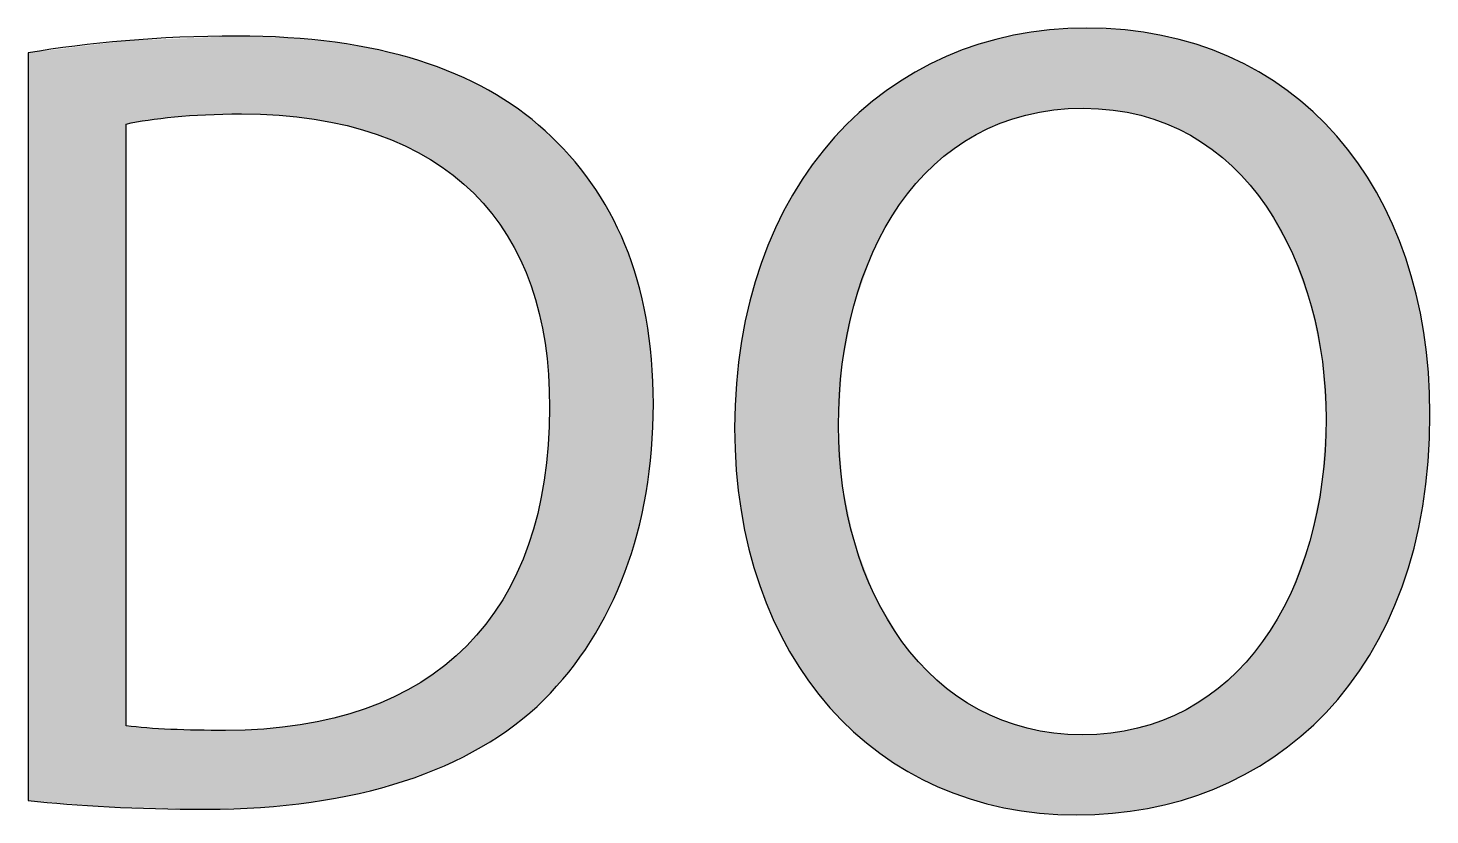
# Model space of a CAD drawing. Extents: x 0 to 360, y -268 to 0.
# Drawn here: x 138.075 to 141.799, y -210.712 to -208.622 of the extents above; entities that cross this region are included whole.
import ezdxf

# ---------------------------------------------------------------- set-up
doc = ezdxf.new("R2010")
doc.units = 0
doc.layers.add('LAYER_1', color=7, linetype='CONTINUOUS')

# ---------------------------------------------------------------- blocks, each defined once
blk = doc.blocks.new('*U175')
at = {"layer": 'LAYER_1', "color": 250}
for points in [[(138.454, -208.8592), (138.3356, -208.6555), (138.454, -208.6506)], [(138.4638, -208.8577), (138.454, -208.6506), (138.4638, -208.6502)], [(138.5485, -208.854), (138.4638, -208.6502), (138.5485, -208.6466)], [(138.5995, -208.8518), (138.5485, -208.6466), (138.5995, -208.6445)], [(138.6294, -208.8505), (138.5995, -208.6445), (138.6294, -208.6433)], [(138.6415, -208.85), (138.6415, -208.6436), (138.6919, -208.8517)], [(138.6919, -208.8517), (138.6919, -208.6452), (138.7015, -208.8521)], [(138.7015, -208.8521), (138.7015, -208.6455), (138.7416, -208.8535)], [(138.7416, -208.8535), (138.7416, -208.6467), (138.765, -208.8561)], [(138.765, -208.8561), (138.765, -208.6474), (138.7974, -208.8597)], [(138.7974, -208.8597), (138.7974, -208.6506), (138.8273, -208.863)], [(138.8273, -208.863), (138.8273, -208.6535), (138.8351, -208.8639)], [(138.8351, -208.8639), (138.8351, -208.6543), (138.8871, -208.8741)], [(138.2902, -210.6902), (138.0748, -208.688), (138.2902, -208.6611)], [(138.0748, -210.6731), (138.0748, -208.688), (138.2902, -210.6902)], [(138.3341, -210.6913), (138.2902, -208.6611), (138.3341, -208.6556)], [(138.2902, -210.6902), (138.2902, -208.6611), (138.3341, -210.6913)], [(138.3356, -210.6913), (138.3341, -208.6556), (138.3356, -208.6555)], [(138.3341, -210.6913), (138.3341, -208.6556), (138.3356, -210.6913)], [(138.8871, -208.8741), (138.8871, -208.6594), (138.8906, -208.8748)], [(138.8906, -208.8748), (138.8906, -208.6598), (138.9221, -208.881)], [(138.9221, -208.881), (138.9221, -208.6653), (138.9542, -208.8904)], [(138.9542, -208.8904), (138.9542, -208.6709), (138.9705, -208.8952)], [(138.9705, -208.8952), (138.9705, -208.6738), (139.0025, -208.9047)], [(139.0025, -208.9047), (139.0025, -208.6794), (139.0065, -208.9063)], [(139.0065, -208.9063), (139.0065, -208.6801), (139.0475, -208.923)], [(139.0475, -208.923), (139.0475, -208.691), (139.0721, -208.9329)], [(139.0721, -208.9329), (139.0721, -208.6975), (139.0763, -208.9347)], [(139.0763, -208.9347), (139.0763, -208.6986), (139.1129, -208.9543)], [(139.1129, -208.9543), (139.1129, -208.7083), (139.1182, -208.9571)], [(139.1182, -208.9571), (139.1182, -208.7102), (139.1436, -208.9708)], [(139.1436, -208.9708), (139.1436, -208.7196), (139.1806, -208.9964)], [(139.1806, -208.9964), (139.1806, -208.7332), (139.1823, -208.9976)], [(139.1823, -208.9976), (139.1823, -208.7338), (139.2044, -209.0129)], [(139.2044, -209.0129), (139.2044, -208.7419), (139.2101, -209.0179)], [(139.2101, -209.0179), (139.2101, -208.744), (139.24, -209.0443)], [(139.24, -209.0443), (139.24, -208.7587), (139.2587, -209.0608)], [(139.2587, -209.0608), (139.2587, -208.7678), (139.2792, -209.0838)], [(139.2792, -209.0838), (139.2792, -208.7779), (139.2911, -209.0971)], [(139.2911, -209.0971), (139.2911, -208.7837), (139.2982, -209.105)], [(139.2982, -209.105), (139.2982, -208.7871), (139.3065, -209.1143)], [(139.3065, -209.1143), (139.3065, -208.7924), (139.3356, -209.1558)], [(139.3356, -209.1558), (139.3356, -208.8109), (139.3478, -209.1731)], [(139.3478, -209.1731), (139.3478, -208.8186), (139.3676, -209.2095)], [(139.3676, -209.2095), (139.3676, -208.8312), (139.3734, -209.2203)], [(139.3734, -209.2203), (139.3734, -208.8349), (139.3774, -209.2277)], [(139.3774, -209.2277), (139.3774, -208.8374), (139.3826, -209.2372)], [(139.3826, -209.2372), (139.3826, -208.8417), (139.4044, -209.2904)], [(139.4044, -209.2904), (139.4044, -208.8594), (139.4109, -209.3063)], [(139.4109, -209.3063), (139.4109, -208.8647), (139.4287, -209.3661)], [(139.4287, -209.3661), (139.4287, -208.8791), (139.4329, -209.3803)], [(139.4329, -209.3803), (139.4329, -208.8825), (139.4451, -209.4422)], [(139.4451, -209.4422), (139.4451, -208.8924), (139.4461, -209.4473)], [(139.4461, -209.4473), (139.4461, -208.8932), (139.448, -209.4571)], [(139.448, -209.4571), (139.448, -208.8947), (139.4483, -209.4589)], [(139.4483, -209.4589), (139.4483, -208.8951), (139.4565, -209.5341)], [(139.4565, -209.5341), (139.4565, -208.9033), (139.4574, -209.5419)], [(139.4574, -209.5419), (139.4574, -208.9042), (139.46, -209.6292)], [(139.46, -210.3891), (139.4574, -209.7045), (139.46, -209.6292)], [(139.4565, -210.393), (139.4483, -209.8024), (139.4565, -209.7288)], [(139.4574, -210.392), (139.4565, -209.7288), (139.4574, -209.7045)], [(139.448, -210.4025), (139.4461, -209.8228), (139.448, -209.8055)], [(139.4483, -210.4021), (139.448, -209.8055), (139.4483, -209.8024)], [(139.4451, -210.4058), (139.4329, -209.8898), (139.4451, -209.8279)], [(139.4461, -210.4046), (139.4451, -209.8279), (139.4461, -209.8228)], [(139.4287, -210.4199), (139.4109, -209.9713), (139.4287, -209.911)], [(139.4329, -210.4163), (139.4287, -209.911), (139.4329, -209.8898)], [(139.4044, -210.4408), (139.3826, -210.0473), (139.4044, -209.9935)], [(139.4109, -210.4352), (139.4044, -209.9935), (139.4109, -209.9713)], [(139.3774, -210.4642), (139.3734, -210.07), (139.3774, -210.0601)], [(139.3826, -210.4597), (139.3774, -210.0601), (139.3826, -210.0473)], [(139.3676, -210.4727), (139.3478, -210.1178), (139.3676, -210.0809)], [(139.3734, -210.4676), (139.3676, -210.0809), (139.3734, -210.07)], [(139.3356, -210.4938), (139.3065, -210.1826), (139.3356, -210.1405)], [(139.3478, -210.4858), (139.3356, -210.1405), (139.3478, -210.1178)], [(139.2792, -210.5311), (139.2587, -210.2416), (139.2792, -210.2182)], [(139.2911, -210.5233), (139.2792, -210.2182), (139.2911, -210.2048)], [(139.2982, -210.5186), (139.2911, -210.2048), (139.2982, -210.1946)], [(139.3065, -210.5131), (139.2982, -210.1946), (139.3065, -210.1826)], [(139.2587, -210.5415), (139.24, -210.2628), (139.2587, -210.2416)], [(139.2101, -210.5661), (139.2044, -210.2946), (139.2101, -210.2896)], [(139.24, -210.551), (139.2101, -210.2896), (139.24, -210.2628)], [(139.1806, -210.581), (139.1436, -210.3416), (139.1806, -210.3156)], [(139.1823, -210.5802), (139.1806, -210.3156), (139.1823, -210.3144)], [(139.2044, -210.569), (139.1823, -210.3144), (139.2044, -210.2946)], [(139.1129, -210.6067), (139.0763, -210.3823), (139.1129, -210.3624)], [(139.1182, -210.6047), (139.1129, -210.3624), (139.1182, -210.3595)], [(139.1436, -210.5951), (139.1182, -210.3595), (139.1436, -210.3416)], [(139.0475, -210.6289), (139.0065, -210.4149), (139.0475, -210.398)], [(139.0721, -210.6222), (139.0475, -210.398), (139.0721, -210.3846)], [(139.0763, -210.6206), (139.0721, -210.3846), (139.0763, -210.3823)], [(138.9542, -210.6545), (138.9221, -210.4442), (138.9542, -210.4346)], [(138.9705, -210.65), (138.9542, -210.4346), (138.9705, -210.4298)], [(139.0025, -210.6413), (138.9705, -210.4298), (139.0025, -210.4166)], [(139.0065, -210.6402), (139.0025, -210.4166), (139.0065, -210.4149)], [(138.3356, -210.6913), (138.3356, -210.4747), (138.454, -210.6942)], [(138.7416, -210.6866), (138.7015, -210.4834), (138.7416, -210.4789)], [(138.765, -210.6842), (138.7416, -210.4789), (138.765, -210.4763)], [(138.7974, -210.6808), (138.765, -210.4763), (138.7974, -210.4726)], [(138.8273, -210.6777), (138.7974, -210.4726), (138.8273, -210.4666)], [(138.8351, -210.6763), (138.8273, -210.4666), (138.8351, -210.465)], [(138.8871, -210.6668), (138.8351, -210.465), (138.8871, -210.4547)], [(138.8906, -210.6661), (138.8871, -210.4547), (138.8906, -210.4536)], [(138.9221, -210.6604), (138.8906, -210.4536), (138.9221, -210.4442)], [(138.454, -210.6942), (138.454, -210.4845), (138.4638, -210.6945)], [(138.4638, -210.6945), (138.4638, -210.4847), (138.5485, -210.6965)], [(138.6294, -210.6939), (138.5995, -210.4871), (138.6294, -210.486)], [(138.6415, -210.6935), (138.6294, -210.486), (138.6415, -210.4856)], [(138.6919, -210.6918), (138.6415, -210.4856), (138.6919, -210.4838)], [(138.7015, -210.6908), (138.6919, -210.4838), (138.7015, -210.4834)]]:
    blk.add_solid(points, dxfattribs=at)
at = {"layer": 'LAYER_1', "color": 250, "extrusion": (0, 0, -1)}
for points in [[(-138.454, -208.8592), (-138.454, -208.6506), (-138.4638, -208.8577)], [(-138.4638, -208.8577), (-138.4638, -208.6502), (-138.5485, -208.854)], [(-138.5485, -208.854), (-138.5485, -208.6466), (-138.5995, -208.8518)], [(-138.5995, -208.8518), (-138.5995, -208.6445), (-138.6294, -208.8505)], [(-138.6294, -208.8505), (-138.6294, -208.6433), (-138.6415, -208.85)], [(-138.6415, -208.85), (-138.6294, -208.6433), (-138.6415, -208.6436)], [(-138.6919, -208.8517), (-138.6415, -208.6436), (-138.6919, -208.6452)], [(-138.7015, -208.8521), (-138.6919, -208.6452), (-138.7015, -208.6455)], [(-138.7416, -208.8535), (-138.7015, -208.6455), (-138.7416, -208.6467)], [(-138.765, -208.8561), (-138.7416, -208.6467), (-138.765, -208.6474)], [(-138.7974, -208.8597), (-138.765, -208.6474), (-138.7974, -208.6506)], [(-138.8273, -208.863), (-138.7974, -208.6506), (-138.8273, -208.6535)], [(-138.8351, -208.8639), (-138.8273, -208.6535), (-138.8351, -208.6543)], [(-138.8871, -208.8741), (-138.8351, -208.6543), (-138.8871, -208.6594)], [(-138.3356, -208.8768), (-138.3356, -208.6555), (-138.454, -208.8592)], [(-138.8906, -208.8748), (-138.8871, -208.6594), (-138.8906, -208.6598)], [(-138.9221, -208.881), (-138.8906, -208.6598), (-138.9221, -208.6653)], [(-138.9542, -208.8904), (-138.9221, -208.6653), (-138.9542, -208.6709)], [(-138.9705, -208.8952), (-138.9542, -208.6709), (-138.9705, -208.6738)], [(-139.0025, -208.9047), (-138.9705, -208.6738), (-139.0025, -208.6794)], [(-139.0065, -208.9063), (-139.0025, -208.6794), (-139.0065, -208.6801)], [(-139.0475, -208.923), (-139.0065, -208.6801), (-139.0475, -208.691)], [(-139.0721, -208.9329), (-139.0475, -208.691), (-139.0721, -208.6975)], [(-139.0763, -208.9347), (-139.0721, -208.6975), (-139.0763, -208.6986)], [(-139.1129, -208.9543), (-139.0763, -208.6986), (-139.1129, -208.7083)], [(-139.1182, -208.9571), (-139.1129, -208.7083), (-139.1182, -208.7102)], [(-139.1436, -208.9708), (-139.1182, -208.7102), (-139.1436, -208.7196)], [(-139.1806, -208.9964), (-139.1436, -208.7196), (-139.1806, -208.7332)], [(-139.1823, -208.9976), (-139.1806, -208.7332), (-139.1823, -208.7338)], [(-139.2044, -209.0129), (-139.1823, -208.7338), (-139.2044, -208.7419)], [(-139.2101, -209.0179), (-139.2044, -208.7419), (-139.2101, -208.744)], [(-139.24, -209.0443), (-139.2101, -208.744), (-139.24, -208.7587)], [(-139.2587, -209.0608), (-139.24, -208.7587), (-139.2587, -208.7678)], [(-139.2792, -209.0838), (-139.2587, -208.7678), (-139.2792, -208.7779)], [(-139.2911, -209.0971), (-139.2792, -208.7779), (-139.2911, -208.7837)], [(-139.2982, -209.105), (-139.2911, -208.7837), (-139.2982, -208.7871)], [(-139.3065, -209.1143), (-139.2982, -208.7871), (-139.3065, -208.7924)], [(-139.3356, -209.1558), (-139.3065, -208.7924), (-139.3356, -208.8109)], [(-139.3478, -209.1731), (-139.3356, -208.8109), (-139.3478, -208.8186)], [(-139.3676, -209.2095), (-139.3478, -208.8186), (-139.3676, -208.8312)], [(-139.3734, -209.2203), (-139.3676, -208.8312), (-139.3734, -208.8349)], [(-139.3774, -209.2277), (-139.3734, -208.8349), (-139.3774, -208.8374)], [(-139.3826, -209.2372), (-139.3774, -208.8374), (-139.3826, -208.8417)], [(-139.4044, -209.2904), (-139.3826, -208.8417), (-139.4044, -208.8594)], [(-139.4109, -209.3063), (-139.4044, -208.8594), (-139.4109, -208.8647)], [(-139.4287, -209.3661), (-139.4109, -208.8647), (-139.4287, -208.8791)], [(-139.4329, -209.3803), (-139.4287, -208.8791), (-139.4329, -208.8825)], [(-139.4451, -209.4422), (-139.4329, -208.8825), (-139.4451, -208.8924)], [(-139.4461, -209.4473), (-139.4451, -208.8924), (-139.4461, -208.8932)], [(-139.448, -209.4571), (-139.4461, -208.8932), (-139.448, -208.8947)], [(-139.4483, -209.4589), (-139.448, -208.8947), (-139.4483, -208.8951)], [(-139.4565, -209.5341), (-139.4483, -208.8951), (-139.4565, -208.9033)], [(-139.4574, -209.5419), (-139.4565, -208.9033), (-139.4574, -208.9042)], [(-139.46, -209.6292), (-139.4574, -208.9042), (-139.46, -208.9069)], [(-139.46, -210.3891), (-139.46, -208.9069), (-139.5109, -210.3323)], [(-139.5109, -210.3323), (-139.46, -208.9069), (-139.5109, -208.958)], [(-139.5109, -210.3323), (-139.5109, -208.958), (-139.5129, -210.3296)], [(-139.5129, -210.3296), (-139.5109, -208.958), (-139.5129, -208.96)], [(-139.5129, -210.3296), (-139.5129, -208.96), (-139.5689, -210.2512)], [(-139.5689, -210.2512), (-139.5129, -208.96), (-139.5689, -209.0304)], [(-139.5689, -210.2512), (-139.5689, -209.0304), (-139.5701, -210.2491)], [(-139.5701, -210.2491), (-139.5689, -209.0304), (-139.5701, -209.0319)], [(-139.5701, -210.2491), (-139.5701, -209.0319), (-139.6187, -210.1628)], [(-139.6187, -210.1628), (-139.5701, -209.0319), (-139.6187, -209.1097)], [(-139.6187, -210.1628), (-139.6187, -209.1097), (-139.6195, -210.1612)], [(-139.6195, -210.1612), (-139.6187, -209.1097), (-139.6195, -209.1109)], [(-139.6195, -210.1612), (-139.6195, -209.1109), (-139.6601, -210.0673)], [(-139.6601, -210.0673), (-139.6195, -209.1109), (-139.6601, -209.1963)], [(-139.6601, -210.0673), (-139.6601, -209.1963), (-139.6605, -210.0661)], [(-139.6605, -210.0661), (-139.6601, -209.1963), (-139.6605, -209.197)], [(-139.6605, -210.0661), (-139.6605, -209.197), (-139.6928, -209.965)], [(-139.6928, -209.965), (-139.6605, -209.197), (-139.6928, -209.2903)], [(-139.6928, -209.965), (-139.6928, -209.2903), (-139.693, -209.9643)], [(-139.693, -209.9643), (-139.6928, -209.2903), (-139.693, -209.2908)], [(-139.693, -209.9643), (-139.693, -209.2908), (-139.7165, -209.8562)], [(-139.7165, -209.8562), (-139.693, -209.2908), (-139.7165, -209.3922)], [(-139.7165, -209.8562), (-139.7165, -209.3922), (-139.7166, -209.8558)], [(-139.7166, -209.8558), (-139.7165, -209.3922), (-139.7166, -209.3924)], [(-139.7166, -209.8558), (-139.7166, -209.3924), (-139.731, -209.7412)], [(-139.731, -209.7412), (-139.7166, -209.3924), (-139.731, -209.5021)], [(-139.731, -209.7412), (-139.731, -209.5021), (-139.731, -209.741)], [(-139.731, -209.741), (-139.731, -209.5021), (-139.731, -209.5021)], [(-139.731, -209.741), (-139.731, -209.5021), (-139.7358, -209.6203)], [(-139.4565, -210.393), (-139.4565, -209.7288), (-139.4574, -210.392)], [(-139.4574, -210.392), (-139.4574, -209.7045), (-139.46, -210.3891)], [(-139.448, -210.4025), (-139.448, -209.8055), (-139.4483, -210.4021)], [(-139.4483, -210.4021), (-139.4483, -209.8024), (-139.4565, -210.393)], [(-139.4451, -210.4058), (-139.4451, -209.8279), (-139.4461, -210.4046)], [(-139.4461, -210.4046), (-139.4461, -209.8228), (-139.448, -210.4025)], [(-139.4287, -210.4199), (-139.4287, -209.911), (-139.4329, -210.4163)], [(-139.4329, -210.4163), (-139.4329, -209.8898), (-139.4451, -210.4058)], [(-139.4044, -210.4408), (-139.4044, -209.9935), (-139.4109, -210.4352)], [(-139.4109, -210.4352), (-139.4109, -209.9713), (-139.4287, -210.4199)], [(-139.3774, -210.4642), (-139.3774, -210.0601), (-139.3826, -210.4597)], [(-139.3826, -210.4597), (-139.3826, -210.0473), (-139.4044, -210.4408)], [(-139.3676, -210.4727), (-139.3676, -210.0809), (-139.3734, -210.4676)], [(-139.3734, -210.4676), (-139.3734, -210.07), (-139.3774, -210.4642)], [(-139.3356, -210.4938), (-139.3356, -210.1405), (-139.3478, -210.4858)], [(-139.3478, -210.4858), (-139.3478, -210.1178), (-139.3676, -210.4727)], [(-139.2792, -210.5311), (-139.2792, -210.2182), (-139.2911, -210.5233)], [(-139.2911, -210.5233), (-139.2911, -210.2048), (-139.2982, -210.5186)], [(-139.2982, -210.5186), (-139.2982, -210.1946), (-139.3065, -210.5131)], [(-139.3065, -210.5131), (-139.3065, -210.1826), (-139.3356, -210.4938)], [(-139.2587, -210.5415), (-139.2587, -210.2416), (-139.2792, -210.5311)], [(-139.2101, -210.5661), (-139.2101, -210.2896), (-139.24, -210.551)], [(-139.24, -210.551), (-139.24, -210.2628), (-139.2587, -210.5415)], [(-139.1806, -210.581), (-139.1806, -210.3156), (-139.1823, -210.5802)], [(-139.1823, -210.5802), (-139.1823, -210.3144), (-139.2044, -210.569)], [(-139.2044, -210.569), (-139.2044, -210.2946), (-139.2101, -210.5661)], [(-139.1129, -210.6067), (-139.1129, -210.3624), (-139.1182, -210.6047)], [(-139.1182, -210.6047), (-139.1182, -210.3595), (-139.1436, -210.5951)], [(-139.1436, -210.5951), (-139.1436, -210.3416), (-139.1806, -210.581)], [(-139.0475, -210.6289), (-139.0475, -210.398), (-139.0721, -210.6222)], [(-139.0721, -210.6222), (-139.0721, -210.3846), (-139.0763, -210.6206)], [(-139.0763, -210.6206), (-139.0763, -210.3823), (-139.1129, -210.6067)], [(-138.9542, -210.6545), (-138.9542, -210.4346), (-138.9705, -210.65)], [(-138.9705, -210.65), (-138.9705, -210.4298), (-139.0025, -210.6413)], [(-139.0025, -210.6413), (-139.0025, -210.4166), (-139.0065, -210.6402)], [(-139.0065, -210.6402), (-139.0065, -210.4149), (-139.0475, -210.6289)], [(-138.454, -210.6942), (-138.3356, -210.4747), (-138.454, -210.4845)], [(-138.7416, -210.6866), (-138.7416, -210.4789), (-138.765, -210.6842)], [(-138.765, -210.6842), (-138.765, -210.4763), (-138.7974, -210.6808)], [(-138.7974, -210.6808), (-138.7974, -210.4726), (-138.8273, -210.6777)], [(-138.8273, -210.6777), (-138.8273, -210.4666), (-138.8351, -210.6763)], [(-138.8351, -210.6763), (-138.8351, -210.465), (-138.8871, -210.6668)], [(-138.8871, -210.6668), (-138.8871, -210.4547), (-138.8906, -210.6661)], [(-138.8906, -210.6661), (-138.8906, -210.4536), (-138.9221, -210.6604)], [(-138.9221, -210.6604), (-138.9221, -210.4442), (-138.9542, -210.6545)], [(-138.4638, -210.6945), (-138.454, -210.4845), (-138.4638, -210.4847)], [(-138.5485, -210.6965), (-138.4638, -210.4847), (-138.5485, -210.4862)], [(-138.5485, -210.6965), (-138.5485, -210.4862), (-138.5995, -210.6948)], [(-138.5995, -210.6948), (-138.5485, -210.4862), (-138.5995, -210.4871)], [(-138.5995, -210.6948), (-138.5995, -210.4871), (-138.6294, -210.6939)], [(-138.6294, -210.6939), (-138.6294, -210.486), (-138.6415, -210.6935)], [(-138.6415, -210.6935), (-138.6415, -210.4856), (-138.6919, -210.6918)], [(-138.6919, -210.6918), (-138.6919, -210.4838), (-138.7015, -210.6908)], [(-138.7015, -210.6908), (-138.7015, -210.4834), (-138.7416, -210.6866)]]:
    blk.add_solid(points, dxfattribs=at)
blk = doc.blocks.new('*U176')
at = {"layer": 'LAYER_1', "color": 250}
for points in [[(140.6567, -208.8748), (140.6005, -208.6648), (140.6567, -208.6503)], [(140.6619, -208.8731), (140.6567, -208.6503), (140.6619, -208.649)], [(140.6672, -208.8715), (140.6619, -208.649), (140.6672, -208.6476)], [(140.692, -208.8635), (140.6672, -208.6476), (140.692, -208.6412)], [(140.7254, -208.8529), (140.692, -208.6412), (140.7254, -208.6361)], [(140.7287, -208.8523), (140.7254, -208.6361), (140.7287, -208.6357)], [(140.7617, -208.8463), (140.7287, -208.6357), (140.7617, -208.6307)], [(140.7877, -208.8415), (140.7617, -208.6307), (140.7877, -208.6268)], [(140.7993, -208.8394), (140.7877, -208.6268), (140.7993, -208.6262)], [(140.7998, -208.8394), (140.7993, -208.6262), (140.7998, -208.6262)], [(140.8603, -208.8358), (140.7998, -208.6262), (140.8603, -208.6232)], [(140.8753, -208.835), (140.8603, -208.6232), (140.8753, -208.6225)], [(140.8782, -208.8348), (140.8753, -208.6225), (140.8782, -208.6223)], [(140.8872, -208.8353), (140.8782, -208.6223), (140.8872, -208.6219)], [(140.8782, -208.8348), (140.8782, -208.6223), (140.8872, -208.8353)], [(140.8872, -208.8353), (140.8872, -208.6219), (140.9508, -208.8392)], [(140.9508, -208.8392), (140.9508, -208.625), (140.9558, -208.8395)], [(140.9558, -208.8395), (140.9558, -208.6252), (140.9571, -208.8396)], [(140.9571, -208.8396), (140.9571, -208.6253), (140.9889, -208.8456)], [(140.9889, -208.8456), (140.9889, -208.6268), (141.0219, -208.8519)], [(141.0219, -208.8519), (141.0219, -208.6317), (141.0307, -208.8536)], [(141.0307, -208.8536), (141.0307, -208.633), (141.0487, -208.8595)], [(141.0487, -208.8595), (141.0487, -208.6357), (141.0856, -208.8717)], [(141.0856, -208.8717), (141.0856, -208.6412), (141.0887, -208.8727)], [(141.0887, -208.8727), (141.0887, -208.642), (141.0992, -208.8762)], [(141.0992, -208.8762), (141.0992, -208.6447), (141.1384, -208.8951)], [(140.5347, -208.9414), (140.5134, -208.6975), (140.5347, -208.6895)], [(140.5417, -208.937), (140.5347, -208.6895), (140.5417, -208.6869)], [(140.5772, -208.9146), (140.5417, -208.6869), (140.5772, -208.6736)], [(140.5931, -208.9045), (140.5772, -208.6736), (140.5931, -208.6676)], [(140.5995, -208.9015), (140.5931, -208.6676), (140.5995, -208.6652)], [(140.6005, -208.901), (140.5995, -208.6652), (140.6005, -208.6648)], [(141.1384, -208.8951), (141.1384, -208.6549), (141.151, -208.9012)], [(141.151, -208.9012), (141.151, -208.6581), (141.1624, -208.9067)], [(141.1624, -208.9067), (141.1624, -208.661), (141.1773, -208.9164)], [(141.1773, -208.9164), (141.1773, -208.6649), (141.2088, -208.937)], [(141.2088, -208.937), (141.2088, -208.6768), (141.2204, -208.9445)], [(141.2204, -208.9445), (141.2204, -208.6811), (141.2245, -208.948)], [(141.2245, -208.948), (141.2245, -208.6827), (141.262, -208.9795)], [(140.4813, -208.9852), (140.44, -208.7343), (140.4813, -208.7136)], [(140.4885, -208.9792), (140.4813, -208.7136), (140.4885, -208.71)], [(140.4919, -208.9765), (140.4885, -208.71), (140.4919, -208.7083)], [(140.5134, -208.9589), (140.4919, -208.7083), (140.5134, -208.6975)], [(141.262, -208.9795), (141.262, -208.6968), (141.2637, -208.9809)], [(141.2637, -208.9809), (141.2637, -208.6974), (141.2732, -208.9889)], [(141.2732, -208.9889), (141.2732, -208.7022), (141.3065, -209.0241)], [(141.3065, -209.0241), (141.3065, -208.7191), (141.3105, -209.0283)], [(141.3105, -209.0283), (141.3105, -208.7212), (141.321, -209.0394)], [(141.321, -209.0394), (141.321, -208.7265), (141.3445, -209.0702)], [(140.3899, -209.0908), (140.3541, -208.7885), (140.3899, -208.7654)], [(140.3963, -209.0825), (140.3899, -208.7654), (140.3963, -208.7613)], [(140.4118, -209.0626), (140.3963, -208.7613), (140.4118, -208.7513)], [(140.4311, -209.0376), (140.4118, -208.7513), (140.4311, -208.7388)], [(140.433, -209.0351), (140.4311, -208.7388), (140.433, -208.7378)], [(140.44, -209.0279), (140.433, -208.7378), (140.44, -208.7343)], [(141.3445, -209.0702), (141.3445, -208.7384), (141.3542, -209.083)], [(141.3542, -209.083), (141.3542, -208.7448), (141.3636, -209.0952)], [(141.3636, -209.0952), (141.3636, -208.7509), (141.3839, -209.1317)], [(141.3839, -209.1317), (141.3839, -208.7642), (141.3931, -209.1481)], [(140.337, -209.181), (140.3234, -208.8133), (140.337, -208.8023)], [(140.3518, -209.1516), (140.337, -208.8023), (140.3518, -208.7904)], [(140.3541, -209.148), (140.3518, -208.7904), (140.3541, -208.7885)], [(141.3931, -209.1481), (141.3931, -208.7702), (141.4194, -209.1954)], [(141.4194, -209.1954), (141.4194, -208.7875), (141.427, -209.209)], [(141.427, -209.209), (141.427, -208.7938), (141.4335, -209.2206)], [(141.4335, -209.2206), (141.4335, -208.7991), (141.4562, -209.2841)], [(140.3188, -209.2171), (140.2826, -208.8463), (140.3188, -208.817)], [(140.3234, -209.2079), (140.3188, -208.817), (140.3234, -208.8133)], [(141.4562, -209.2841), (141.4562, -208.8178), (141.4798, -209.3502)], [(141.4798, -209.3502), (141.4798, -208.8373), (141.4832, -209.3598)], [(141.4832, -209.3598), (141.4832, -208.8402), (141.4884, -209.3854)], [(140.2679, -209.361), (140.2385, -208.8906), (140.2679, -208.8611)], [(140.2681, -209.3598), (140.2679, -208.8611), (140.2681, -208.8609)], [(140.2706, -209.3527), (140.2681, -208.8609), (140.2706, -208.8584)], [(140.2826, -209.319), (140.2706, -208.8584), (140.2826, -208.8463)], [(141.4884, -209.3854), (141.4884, -208.8444), (141.5119, -209.5029)], [(141.5119, -209.5029), (141.5119, -208.8686), (141.5129, -209.5078)], [(141.5129, -209.5078), (141.5129, -208.8696), (141.5228, -209.6596)], [(140.2171, -210.4394), (140.2048, -208.9272), (140.2171, -208.912)], [(140.2276, -210.45), (140.2171, -208.912), (140.2276, -208.9015)], [(140.2171, -210.4394), (140.2171, -208.912), (140.2276, -210.45)], [(140.2377, -209.5147), (140.2276, -208.9015), (140.2377, -208.8913)], [(140.2385, -209.5109), (140.2377, -208.8913), (140.2385, -208.8906)], [(140.2048, -210.4269), (140.158, -208.9851), (140.2048, -208.9272)], [(140.2048, -210.4269), (140.2048, -208.9272), (140.2171, -210.4394)], [(140.158, -210.3681), (140.148, -209.0004), (140.158, -208.9851)], [(140.158, -210.3681), (140.158, -208.9851), (140.2048, -210.4269)], [(140.148, -210.3556), (140.1055, -209.0655), (140.148, -209.0004)], [(140.148, -210.3556), (140.148, -209.0004), (140.158, -210.3681)], [(140.0978, -210.2775), (140.0601, -209.1529), (140.0978, -209.0804)], [(140.1055, -210.2895), (140.0978, -209.0804), (140.1055, -209.0655)], [(140.0978, -210.2775), (140.0978, -209.0804), (140.1055, -210.2895)], [(140.1055, -210.2895), (140.1055, -209.0655), (140.148, -210.3556)], [(140.0544, -210.1929), (140.0221, -209.2469), (140.0544, -209.1668)], [(140.0601, -210.2039), (140.0544, -209.1668), (140.0601, -209.1529)], [(140.0544, -210.1929), (140.0544, -209.1668), (140.0601, -210.2039)], [(140.0601, -210.2039), (140.0601, -209.1529), (140.0978, -210.2775)], [(140.0221, -210.1116), (140.0183, -209.2594), (140.0221, -209.2469)], [(140.0221, -210.1116), (140.0221, -209.2469), (140.0544, -210.1929)], [(140.0183, -210.1021), (139.9919, -209.3472), (140.0183, -209.2594)], [(140.0183, -210.1021), (140.0183, -209.2594), (140.0221, -210.1116)], [(139.9897, -210.0055), (139.9699, -209.4537), (139.9897, -209.358)], [(139.9919, -210.013), (139.9897, -209.358), (139.9919, -209.3472)], [(139.9897, -210.0055), (139.9897, -209.358), (139.9919, -210.013)], [(139.9919, -210.013), (139.9919, -209.3472), (140.0183, -210.1021)], [(139.9689, -209.9033), (139.9564, -209.5659), (139.9689, -209.4623)], [(139.9699, -209.9084), (139.9689, -209.4623), (139.9699, -209.4537)], [(139.9689, -209.9033), (139.9689, -209.4623), (139.9699, -209.9084)], [(139.9699, -209.9084), (139.9699, -209.4537), (139.9897, -210.0055)], [(139.9561, -209.7959), (139.9518, -209.6837), (139.9561, -209.5729)], [(139.9564, -209.7982), (139.9561, -209.5729), (139.9564, -209.5659)], [(139.9561, -209.7959), (139.9561, -209.5729), (139.9564, -209.7982)], [(139.9564, -209.7982), (139.9564, -209.5659), (139.9689, -209.9033)], [(141.5228, -210.4395), (141.5129, -209.8121), (141.5228, -209.6596)], [(140.2276, -210.45), (140.2276, -209.6775), (140.2377, -210.4603)], [(140.2377, -210.4603), (140.2377, -209.8267), (140.2385, -210.4611)], [(140.2385, -210.4611), (140.2385, -209.8376), (140.2679, -210.491)], [(141.5119, -210.4498), (141.4884, -209.9425), (141.5119, -209.8274)], [(141.5129, -210.4488), (141.5119, -209.8274), (141.5129, -209.8121)], [(141.4884, -210.4721), (141.4832, -209.9676), (141.4884, -209.9425)], [(140.2679, -210.491), (140.2679, -209.9763), (140.2681, -210.4912)], [(140.2681, -210.4912), (140.2681, -209.9774), (140.2706, -210.4932)], [(140.2706, -210.4932), (140.2706, -209.9892), (140.2826, -210.503)], [(141.4798, -210.4802), (141.4562, -210.048), (141.4798, -209.9843)], [(141.4832, -210.477), (141.4798, -209.9843), (141.4832, -209.9676)], [(140.2826, -210.503), (140.2826, -210.0208), (140.3188, -210.5327)], [(141.4562, -210.5026), (141.4335, -210.1093), (141.4562, -210.048)], [(140.3188, -210.5327), (140.3188, -210.1162), (140.3234, -210.5365)], [(140.3234, -210.5365), (140.3234, -210.1284), (140.337, -210.5476)], [(141.4194, -210.5306), (141.3931, -210.1915), (141.4194, -210.1412)], [(141.427, -210.5248), (141.4194, -210.1412), (141.427, -210.1267)], [(141.4335, -210.5199), (141.427, -210.1267), (141.4335, -210.1093)], [(140.337, -210.5476), (140.337, -210.1512), (140.3518, -210.5572)], [(140.3518, -210.5572), (140.3518, -210.1762), (140.3541, -210.5587)], [(140.3541, -210.5587), (140.3541, -210.18), (140.3899, -210.5821)], [(141.3839, -210.5576), (141.3636, -210.2369), (141.3839, -210.2056)], [(141.3931, -210.5506), (141.3839, -210.2056), (141.3931, -210.1915)], [(140.3899, -210.5821), (140.3899, -210.2403), (140.3963, -210.5863)], [(140.3963, -210.5863), (140.3963, -210.2512), (140.4118, -210.5964)], [(141.3542, -210.5756), (141.3445, -210.2634), (141.3542, -210.2512)], [(141.3636, -210.5699), (141.3542, -210.2512), (141.3636, -210.2369)], [(140.4118, -210.5964), (140.4118, -210.2703), (140.4311, -210.6062)], [(141.321, -210.5957), (141.3105, -210.3057), (141.321, -210.2926)], [(141.3445, -210.5815), (141.321, -210.2926), (141.3445, -210.2634)], [(140.4311, -210.6062), (140.4311, -210.2941), (140.433, -210.6071)], [(140.433, -210.6071), (140.433, -210.2965), (140.44, -210.6107)], [(140.44, -210.6107), (140.44, -210.3052), (140.4813, -210.6316)], [(141.3065, -210.6044), (141.2732, -210.343), (141.3065, -210.3097)], [(141.3105, -210.602), (141.3065, -210.3097), (141.3105, -210.3057)], [(140.4813, -210.6316), (140.4813, -210.3463), (140.4885, -210.6353)], [(140.4885, -210.6353), (140.4885, -210.3535), (140.4919, -210.637)], [(140.4919, -210.637), (140.4919, -210.3562), (140.5134, -210.6451)], [(141.262, -210.6253), (141.2245, -210.3841), (141.262, -210.3542)], [(141.2637, -210.6245), (141.262, -210.3542), (141.2637, -210.3525)], [(141.2732, -210.62), (141.2637, -210.3525), (141.2732, -210.343)], [(140.5134, -210.6451), (140.5134, -210.3733), (140.5347, -210.6531)], [(140.5347, -210.6531), (140.5347, -210.3902), (140.5417, -210.6558)], [(140.5417, -210.6558), (140.5417, -210.3959), (140.5772, -210.6692)], [(141.2088, -210.6483), (141.1773, -210.416), (141.2088, -210.3966)], [(141.2204, -210.6443), (141.2088, -210.3966), (141.2204, -210.3874)], [(141.2245, -210.6428), (141.2204, -210.3874), (141.2245, -210.3841)], [(140.5772, -210.6692), (140.5772, -210.4178), (140.5931, -210.6733)], [(140.5931, -210.6733), (140.5931, -210.4276), (140.5995, -210.675)], [(140.5995, -210.675), (140.5995, -210.4316), (140.6005, -210.6752)], [(140.6005, -210.6752), (140.6005, -210.432), (140.6567, -210.6899)], [(141.1384, -210.6728), (141.0992, -210.4559), (141.1384, -210.4379)], [(141.151, -210.6685), (141.1384, -210.4379), (141.151, -210.4322)], [(141.1624, -210.6645), (141.151, -210.4322), (141.1624, -210.4252)], [(141.1773, -210.6593), (141.1624, -210.4252), (141.1773, -210.416)], [(140.6567, -210.6899), (140.6567, -210.4579), (140.6619, -210.6912)], [(140.6619, -210.6912), (140.6619, -210.4602), (140.6672, -210.6926)], [(140.6672, -210.6926), (140.6672, -210.4619), (140.692, -210.6963)], [(140.692, -210.6963), (140.692, -210.4698), (140.7254, -210.7014)], [(141.0307, -210.6969), (141.0219, -210.4815), (141.0307, -210.4788)], [(141.0487, -210.6944), (141.0307, -210.4788), (141.0487, -210.4732)], [(141.0856, -210.6855), (141.0487, -210.4732), (141.0856, -210.4616)], [(141.0887, -210.6848), (141.0856, -210.4616), (141.0887, -210.4607)], [(141.0992, -210.6823), (141.0887, -210.4607), (141.0992, -210.4559)], [(140.7254, -210.7014), (140.7254, -210.4803), (140.7287, -210.7019)], [(140.7287, -210.7019), (140.7287, -210.4813), (140.7617, -210.7069)], [(140.7617, -210.7069), (140.7617, -210.4874), (140.7877, -210.7081)], [(140.7877, -210.7081), (140.7877, -210.4921), (140.7993, -210.7087)], [(140.7993, -210.7087), (140.7993, -210.4942), (140.7998, -210.7087)], [(140.7998, -210.7087), (140.7998, -210.4943), (140.8603, -210.7117)], [(140.8782, -210.7109), (140.8753, -210.4988), (140.8782, -210.4986)], [(140.8872, -210.7105), (140.8782, -210.4986), (140.8872, -210.4981)], [(140.9508, -210.7076), (140.8872, -210.4981), (140.9508, -210.4944)], [(140.9558, -210.7073), (140.9508, -210.4944), (140.9558, -210.4935)], [(140.9571, -210.7072), (140.9558, -210.4935), (140.9571, -210.4932)], [(140.9889, -210.7027), (140.9571, -210.4932), (140.9889, -210.4875)], [(141.0219, -210.6981), (140.9889, -210.4875), (141.0219, -210.4815)]]:
    blk.add_solid(points, dxfattribs=at)
at = {"layer": 'LAYER_1', "color": 250, "extrusion": (0, 0, -1)}
for points in [[(-140.6567, -208.8748), (-140.6567, -208.6503), (-140.6619, -208.8731)], [(-140.6619, -208.8731), (-140.6619, -208.649), (-140.6672, -208.8715)], [(-140.6672, -208.8715), (-140.6672, -208.6476), (-140.692, -208.8635)], [(-140.692, -208.8635), (-140.692, -208.6412), (-140.7254, -208.8529)], [(-140.7254, -208.8529), (-140.7254, -208.6361), (-140.7287, -208.8523)], [(-140.7287, -208.8523), (-140.7287, -208.6357), (-140.7617, -208.8463)], [(-140.7617, -208.8463), (-140.7617, -208.6307), (-140.7877, -208.8415)], [(-140.7877, -208.8415), (-140.7877, -208.6268), (-140.7993, -208.8394)], [(-140.7993, -208.8394), (-140.7993, -208.6262), (-140.7998, -208.8394)], [(-140.7998, -208.8394), (-140.7998, -208.6262), (-140.8603, -208.8358)], [(-140.8603, -208.8358), (-140.8603, -208.6232), (-140.8753, -208.835)], [(-140.8753, -208.835), (-140.8753, -208.6225), (-140.8782, -208.8348)], [(-140.9508, -208.8392), (-140.8872, -208.6219), (-140.9508, -208.625)], [(-140.9558, -208.8395), (-140.9508, -208.625), (-140.9558, -208.6252)], [(-140.9571, -208.8396), (-140.9558, -208.6252), (-140.9571, -208.6253)], [(-140.9889, -208.8456), (-140.9571, -208.6253), (-140.9889, -208.6268)], [(-141.0219, -208.8519), (-140.9889, -208.6268), (-141.0219, -208.6317)], [(-141.0307, -208.8536), (-141.0219, -208.6317), (-141.0307, -208.633)], [(-141.0487, -208.8595), (-141.0307, -208.633), (-141.0487, -208.6357)], [(-141.0856, -208.8717), (-141.0487, -208.6357), (-141.0856, -208.6412)], [(-141.0887, -208.8727), (-141.0856, -208.6412), (-141.0887, -208.642)], [(-141.0992, -208.8762), (-141.0887, -208.642), (-141.0992, -208.6447)], [(-141.1384, -208.8951), (-141.0992, -208.6447), (-141.1384, -208.6549)], [(-140.5347, -208.9414), (-140.5347, -208.6895), (-140.5417, -208.937)], [(-140.5417, -208.937), (-140.5417, -208.6869), (-140.5772, -208.9146)], [(-140.5772, -208.9146), (-140.5772, -208.6736), (-140.5931, -208.9045)], [(-140.5931, -208.9045), (-140.5931, -208.6676), (-140.5995, -208.9015)], [(-140.5995, -208.9015), (-140.5995, -208.6652), (-140.6005, -208.901)], [(-140.6005, -208.901), (-140.6005, -208.6648), (-140.6567, -208.8748)], [(-141.151, -208.9012), (-141.1384, -208.6549), (-141.151, -208.6581)], [(-141.1624, -208.9067), (-141.151, -208.6581), (-141.1624, -208.661)], [(-141.1773, -208.9164), (-141.1624, -208.661), (-141.1773, -208.6649)], [(-141.2088, -208.937), (-141.1773, -208.6649), (-141.2088, -208.6768)], [(-141.2204, -208.9445), (-141.2088, -208.6768), (-141.2204, -208.6811)], [(-141.2245, -208.948), (-141.2204, -208.6811), (-141.2245, -208.6827)], [(-141.262, -208.9795), (-141.2245, -208.6827), (-141.262, -208.6968)], [(-140.4813, -208.9852), (-140.4813, -208.7136), (-140.4885, -208.9792)], [(-140.4885, -208.9792), (-140.4885, -208.71), (-140.4919, -208.9765)], [(-140.4919, -208.9765), (-140.4919, -208.7083), (-140.5134, -208.9589)], [(-140.5134, -208.9589), (-140.5134, -208.6975), (-140.5347, -208.9414)], [(-141.2637, -208.9809), (-141.262, -208.6968), (-141.2637, -208.6974)], [(-141.2732, -208.9889), (-141.2637, -208.6974), (-141.2732, -208.7022)], [(-141.3065, -209.0241), (-141.2732, -208.7022), (-141.3065, -208.7191)], [(-141.3105, -209.0283), (-141.3065, -208.7191), (-141.3105, -208.7212)], [(-141.321, -209.0394), (-141.3105, -208.7212), (-141.321, -208.7265)], [(-141.3445, -209.0702), (-141.321, -208.7265), (-141.3445, -208.7384)], [(-140.3899, -209.0908), (-140.3899, -208.7654), (-140.3963, -209.0825)], [(-140.3963, -209.0825), (-140.3963, -208.7613), (-140.4118, -209.0626)], [(-140.4118, -209.0626), (-140.4118, -208.7513), (-140.4311, -209.0376)], [(-140.4311, -209.0376), (-140.4311, -208.7388), (-140.433, -209.0351)], [(-140.433, -209.0351), (-140.433, -208.7378), (-140.44, -209.0279)], [(-140.44, -209.0279), (-140.44, -208.7343), (-140.4813, -208.9852)], [(-141.3542, -209.083), (-141.3445, -208.7384), (-141.3542, -208.7448)], [(-141.3636, -209.0952), (-141.3542, -208.7448), (-141.3636, -208.7509)], [(-141.3839, -209.1317), (-141.3636, -208.7509), (-141.3839, -208.7642)], [(-141.3931, -209.1481), (-141.3839, -208.7642), (-141.3931, -208.7702)], [(-140.337, -209.181), (-140.337, -208.8023), (-140.3518, -209.1516)], [(-140.3518, -209.1516), (-140.3518, -208.7904), (-140.3541, -209.148)], [(-140.3541, -209.148), (-140.3541, -208.7885), (-140.3899, -209.0908)], [(-141.4194, -209.1954), (-141.3931, -208.7702), (-141.4194, -208.7875)], [(-141.427, -209.209), (-141.4194, -208.7875), (-141.427, -208.7938)], [(-141.4335, -209.2206), (-141.427, -208.7938), (-141.4335, -208.7991)], [(-141.4562, -209.2841), (-141.4335, -208.7991), (-141.4562, -208.8178)], [(-140.3188, -209.2171), (-140.3188, -208.817), (-140.3234, -209.2079)], [(-140.3234, -209.2079), (-140.3234, -208.8133), (-140.337, -209.181)], [(-141.4798, -209.3502), (-141.4562, -208.8178), (-141.4798, -208.8373)], [(-141.4832, -209.3598), (-141.4798, -208.8373), (-141.4832, -208.8402)], [(-141.4884, -209.3854), (-141.4832, -208.8402), (-141.4884, -208.8444)], [(-140.2679, -209.361), (-140.2679, -208.8611), (-140.2681, -209.3598)], [(-140.2681, -209.3598), (-140.2681, -208.8609), (-140.2706, -209.3527)], [(-140.2706, -209.3527), (-140.2706, -208.8584), (-140.2826, -209.319)], [(-140.2826, -209.319), (-140.2826, -208.8463), (-140.3188, -209.2171)], [(-141.5119, -209.5029), (-141.4884, -208.8444), (-141.5119, -208.8686)], [(-141.5129, -209.5078), (-141.5119, -208.8686), (-141.5129, -208.8696)], [(-141.5228, -209.6596), (-141.5129, -208.8696), (-141.5228, -208.8797)], [(-140.2276, -209.6775), (-140.2276, -208.9015), (-140.2377, -209.5147)], [(-140.2377, -209.5147), (-140.2377, -208.8913), (-140.2385, -209.5109)], [(-140.2385, -209.5109), (-140.2385, -208.8906), (-140.2679, -209.361)], [(-141.5228, -210.4395), (-141.5228, -208.8797), (-141.5229, -210.4394)], [(-141.5229, -210.4394), (-141.5228, -208.8797), (-141.5229, -208.8799)], [(-141.5229, -210.4394), (-141.5229, -208.8799), (-141.551, -210.4063)], [(-141.551, -210.4063), (-141.5229, -208.8799), (-141.551, -208.9087)], [(-141.551, -210.4063), (-141.551, -208.9087), (-141.5836, -210.368)], [(-141.5836, -210.368), (-141.551, -208.9087), (-141.5836, -208.9501)], [(-141.5836, -210.368), (-141.5836, -208.9501), (-141.6072, -210.3335)], [(-141.6072, -210.3335), (-141.5836, -208.9501), (-141.6072, -208.9801)], [(-141.6072, -210.3335), (-141.6072, -208.9801), (-141.6378, -210.2886)], [(-141.6378, -210.2886), (-141.6072, -208.9801), (-141.6378, -209.0284)], [(-141.6378, -210.2886), (-141.6378, -209.0284), (-141.6566, -210.2537)], [(-141.6566, -210.2537), (-141.6378, -209.0284), (-141.6566, -209.0581)], [(-141.6566, -210.2537), (-141.6566, -209.0581), (-141.685, -210.2012)], [(-141.685, -210.2012), (-141.6566, -209.0581), (-141.685, -209.1145)], [(-141.685, -210.2012), (-141.685, -209.1145), (-141.6991, -210.1673)], [(-141.6991, -210.1673), (-141.685, -209.1145), (-141.6991, -209.1425)], [(-141.6991, -210.1673), (-141.6991, -209.1425), (-141.7246, -210.1059)], [(-141.7246, -210.1059), (-141.6991, -209.1425), (-141.7246, -209.208)], [(-141.7246, -210.1059), (-141.7246, -209.208), (-141.7343, -210.0744)], [(-141.7343, -210.0744), (-141.7246, -209.208), (-141.7343, -209.2329)], [(-141.7343, -210.0744), (-141.7343, -209.2329), (-141.7563, -210.0028)], [(-141.7563, -210.0028), (-141.7343, -209.2329), (-141.7563, -209.3088)], [(-141.7563, -210.0028), (-141.7563, -209.3088), (-141.7622, -209.975)], [(-141.7622, -209.975), (-141.7563, -209.3088), (-141.7622, -209.3289)], [(-141.7622, -209.975), (-141.7622, -209.3289), (-141.7796, -209.8919)], [(-141.7796, -209.8919), (-141.7622, -209.3289), (-141.7796, -209.4163)], [(-141.7796, -209.8919), (-141.7796, -209.4163), (-141.7823, -209.869)], [(-141.7823, -209.869), (-141.7796, -209.4163), (-141.7823, -209.4302)], [(-141.7823, -209.869), (-141.7823, -209.4302), (-141.7939, -209.7733)], [(-141.7939, -209.7733), (-141.7823, -209.4302), (-141.7939, -209.5301)], [(-141.7939, -209.7733), (-141.7939, -209.5301), (-141.7946, -209.7544)], [(-141.7946, -209.7544), (-141.7939, -209.5301), (-141.7946, -209.5364)], [(-141.7946, -209.7544), (-141.7946, -209.5364), (-141.7988, -209.6472)], [(-140.2377, -210.4603), (-140.2276, -209.6775), (-140.2377, -209.8267)], [(-140.2385, -210.4611), (-140.2377, -209.8267), (-140.2385, -209.8376)], [(-140.2679, -210.491), (-140.2385, -209.8376), (-140.2679, -209.9763)], [(-141.5119, -210.4498), (-141.5119, -209.8274), (-141.5129, -210.4488)], [(-141.5129, -210.4488), (-141.5129, -209.8121), (-141.5228, -210.4395)], [(-141.4884, -210.4721), (-141.4884, -209.9425), (-141.5119, -210.4498)], [(-140.2681, -210.4912), (-140.2679, -209.9763), (-140.2681, -209.9774)], [(-140.2706, -210.4932), (-140.2681, -209.9774), (-140.2706, -209.9892)], [(-140.2826, -210.503), (-140.2706, -209.9892), (-140.2826, -210.0208)], [(-141.4798, -210.4802), (-141.4798, -209.9843), (-141.4832, -210.477)], [(-141.4832, -210.477), (-141.4832, -209.9676), (-141.4884, -210.4721)], [(-140.3188, -210.5327), (-140.2826, -210.0208), (-140.3188, -210.1162)], [(-141.4562, -210.5026), (-141.4562, -210.048), (-141.4798, -210.4802)], [(-140.3234, -210.5365), (-140.3188, -210.1162), (-140.3234, -210.1284)], [(-140.337, -210.5476), (-140.3234, -210.1284), (-140.337, -210.1512)], [(-141.4194, -210.5306), (-141.4194, -210.1412), (-141.427, -210.5248)], [(-141.427, -210.5248), (-141.427, -210.1267), (-141.4335, -210.5199)], [(-141.4335, -210.5199), (-141.4335, -210.1093), (-141.4562, -210.5026)], [(-140.3518, -210.5572), (-140.337, -210.1512), (-140.3518, -210.1762)], [(-140.3541, -210.5587), (-140.3518, -210.1762), (-140.3541, -210.18)], [(-140.3899, -210.5821), (-140.3541, -210.18), (-140.3899, -210.2403)], [(-141.3839, -210.5576), (-141.3839, -210.2056), (-141.3931, -210.5506)], [(-141.3931, -210.5506), (-141.3931, -210.1915), (-141.4194, -210.5306)], [(-140.3963, -210.5863), (-140.3899, -210.2403), (-140.3963, -210.2512)], [(-140.4118, -210.5964), (-140.3963, -210.2512), (-140.4118, -210.2703)], [(-141.3542, -210.5756), (-141.3542, -210.2512), (-141.3636, -210.5699)], [(-141.3636, -210.5699), (-141.3636, -210.2369), (-141.3839, -210.5576)], [(-140.4311, -210.6062), (-140.4118, -210.2703), (-140.4311, -210.2941)], [(-141.321, -210.5957), (-141.321, -210.2926), (-141.3445, -210.5815)], [(-141.3445, -210.5815), (-141.3445, -210.2634), (-141.3542, -210.5756)], [(-140.433, -210.6071), (-140.4311, -210.2941), (-140.433, -210.2965)], [(-140.44, -210.6107), (-140.433, -210.2965), (-140.44, -210.3052)], [(-140.4813, -210.6316), (-140.44, -210.3052), (-140.4813, -210.3463)], [(-141.3065, -210.6044), (-141.3065, -210.3097), (-141.3105, -210.602)], [(-141.3105, -210.602), (-141.3105, -210.3057), (-141.321, -210.5957)], [(-140.4885, -210.6353), (-140.4813, -210.3463), (-140.4885, -210.3535)], [(-140.4919, -210.637), (-140.4885, -210.3535), (-140.4919, -210.3562)], [(-140.5134, -210.6451), (-140.4919, -210.3562), (-140.5134, -210.3733)], [(-141.262, -210.6253), (-141.262, -210.3542), (-141.2637, -210.6245)], [(-141.2637, -210.6245), (-141.2637, -210.3525), (-141.2732, -210.62)], [(-141.2732, -210.62), (-141.2732, -210.343), (-141.3065, -210.6044)], [(-140.5347, -210.6531), (-140.5134, -210.3733), (-140.5347, -210.3902)], [(-140.5417, -210.6558), (-140.5347, -210.3902), (-140.5417, -210.3959)], [(-140.5772, -210.6692), (-140.5417, -210.3959), (-140.5772, -210.4178)], [(-141.2088, -210.6483), (-141.2088, -210.3966), (-141.2204, -210.6443)], [(-141.2204, -210.6443), (-141.2204, -210.3874), (-141.2245, -210.6428)], [(-141.2245, -210.6428), (-141.2245, -210.3841), (-141.262, -210.6253)], [(-140.5931, -210.6733), (-140.5772, -210.4178), (-140.5931, -210.4276)], [(-140.5995, -210.675), (-140.5931, -210.4276), (-140.5995, -210.4316)], [(-140.6005, -210.6752), (-140.5995, -210.4316), (-140.6005, -210.432)], [(-140.6567, -210.6899), (-140.6005, -210.432), (-140.6567, -210.4579)], [(-141.1384, -210.6728), (-141.1384, -210.4379), (-141.151, -210.6685)], [(-141.151, -210.6685), (-141.151, -210.4322), (-141.1624, -210.6645)], [(-141.1624, -210.6645), (-141.1624, -210.4252), (-141.1773, -210.6593)], [(-141.1773, -210.6593), (-141.1773, -210.416), (-141.2088, -210.6483)], [(-140.6619, -210.6912), (-140.6567, -210.4579), (-140.6619, -210.4602)], [(-140.6672, -210.6926), (-140.6619, -210.4602), (-140.6672, -210.4619)], [(-140.692, -210.6963), (-140.6672, -210.4619), (-140.692, -210.4698)], [(-140.7254, -210.7014), (-140.692, -210.4698), (-140.7254, -210.4803)], [(-141.0307, -210.6969), (-141.0307, -210.4788), (-141.0487, -210.6944)], [(-141.0487, -210.6944), (-141.0487, -210.4732), (-141.0856, -210.6855)], [(-141.0856, -210.6855), (-141.0856, -210.4616), (-141.0887, -210.6848)], [(-141.0887, -210.6848), (-141.0887, -210.4607), (-141.0992, -210.6823)], [(-141.0992, -210.6823), (-141.0992, -210.4559), (-141.1384, -210.6728)], [(-140.7287, -210.7019), (-140.7254, -210.4803), (-140.7287, -210.4813)], [(-140.7617, -210.7069), (-140.7287, -210.4813), (-140.7617, -210.4874)], [(-140.7877, -210.7081), (-140.7617, -210.4874), (-140.7877, -210.4921)], [(-140.7993, -210.7087), (-140.7877, -210.4921), (-140.7993, -210.4942)], [(-140.7998, -210.7087), (-140.7993, -210.4942), (-140.7998, -210.4943)], [(-140.8603, -210.7117), (-140.7998, -210.4943), (-140.8603, -210.4979)], [(-140.8603, -210.7117), (-140.8603, -210.4979), (-140.8753, -210.711)], [(-140.8753, -210.711), (-140.8603, -210.4979), (-140.8753, -210.4988)], [(-140.8753, -210.711), (-140.8753, -210.4988), (-140.8782, -210.7109)], [(-140.8782, -210.7109), (-140.8782, -210.4986), (-140.8872, -210.7105)], [(-140.8872, -210.7105), (-140.8872, -210.4981), (-140.9508, -210.7076)], [(-140.9508, -210.7076), (-140.9508, -210.4944), (-140.9558, -210.7073)], [(-140.9558, -210.7073), (-140.9558, -210.4935), (-140.9571, -210.7072)], [(-140.9571, -210.7072), (-140.9571, -210.4932), (-140.9889, -210.7027)], [(-140.9889, -210.7027), (-140.9889, -210.4875), (-141.0219, -210.6981)], [(-141.0219, -210.6981), (-141.0219, -210.4815), (-141.0307, -210.6969)]]:
    blk.add_solid(points, dxfattribs=at)
blk = doc.blocks.new('BLOCK_23')
at = {"layer": 'LAYER_1'}
for points, knots in [([(138.0748, -208.688), (138.2336, -208.6612), (138.4226, -208.6433), (138.6294, -208.6433), (139.0043, -208.6433), (139.2711, -208.7328), (139.448, -208.8947), (139.6309, -209.0601), (139.7358, -209.2937), (139.7358, -209.6203), (139.7358, -209.9503), (139.6309, -210.2204), (139.4451, -210.4058), (139.2532, -210.5952), (138.9412, -210.6965), (138.5485, -210.6965), (138.3595, -210.6965), (138.2067, -210.6876), (138.0748, -210.6731), (138.0748, -210.6731), (138.0748, -208.688), (138.0748, -208.688)], [0, 0, 0, 0, 1, 1, 1, 2, 2, 2, 3, 3, 3, 4, 4, 4, 5, 5, 5, 6, 6, 6, 7, 7, 7, 7]), ([(141.7988, -209.6472), (141.7988, -210.3403), (141.376, -210.7117), (140.8603, -210.7117), (140.3236, -210.7117), (139.9518, -210.2948), (139.9518, -209.6837), (139.9518, -209.0415), (140.3475, -208.6219), (140.8872, -208.6219), (141.442, -208.6219), (141.7988, -209.0449), (141.7988, -209.6472)], [0, 0, 0, 0, 1, 1, 1, 2, 2, 2, 3, 3, 3, 4, 4, 4, 4]), ([(140.2276, -209.6775), (140.2276, -210.1122), (140.4615, -210.4988), (140.8753, -210.4988), (141.2891, -210.4988), (141.5228, -210.1184), (141.5228, -209.6596), (141.5228, -209.2544), (141.313, -208.8348), (140.8782, -208.8348), (140.4435, -208.8348), (140.2276, -209.2365), (140.2276, -209.6775)], [0, 0, 0, 0, 1, 1, 1, 2, 2, 2, 3, 3, 3, 4, 4, 4, 4]), ([(138.3356, -210.4747), (138.4015, -210.4843), (138.4975, -210.4871), (138.5995, -210.4871), (139.1602, -210.4871), (139.46, -210.1749), (139.46, -209.6292), (139.463, -209.1524), (139.1931, -208.85), (138.6415, -208.85), (138.5064, -208.85), (138.4046, -208.8617), (138.3356, -208.8768), (138.3356, -208.8768), (138.3356, -210.4747), (138.3356, -210.4747)], [0, 0, 0, 0, 1, 1, 1, 2, 2, 2, 3, 3, 3, 4, 4, 4, 5, 5, 5, 5])]:
    blk.add_open_spline(points, degree=3, knots=knots, dxfattribs=at)
at = {"layer": 'LAYER_1', "color": 250}
for name in ['*U175', '*U176']:
    blk.add_blockref(name, (0, 0), dxfattribs=at)
blk = doc.blocks.new('BLOCK_20')
at = {"layer": 'LAYER_1'}
blk.add_blockref('BLOCK_23', (0, 0), dxfattribs=at)
blk = doc.blocks.new('BLOCK_17')
at = {"layer": 'LAYER_1'}
blk.add_blockref('BLOCK_20', (0, 0), dxfattribs=at)

msp = doc.modelspace()

# ---------------------------------------------------------------- block references
at = {"layer": 'LAYER_1'}
msp.add_blockref('BLOCK_17', (0, 0), dxfattribs=at)

doc.saveas('drawing.dxf')
